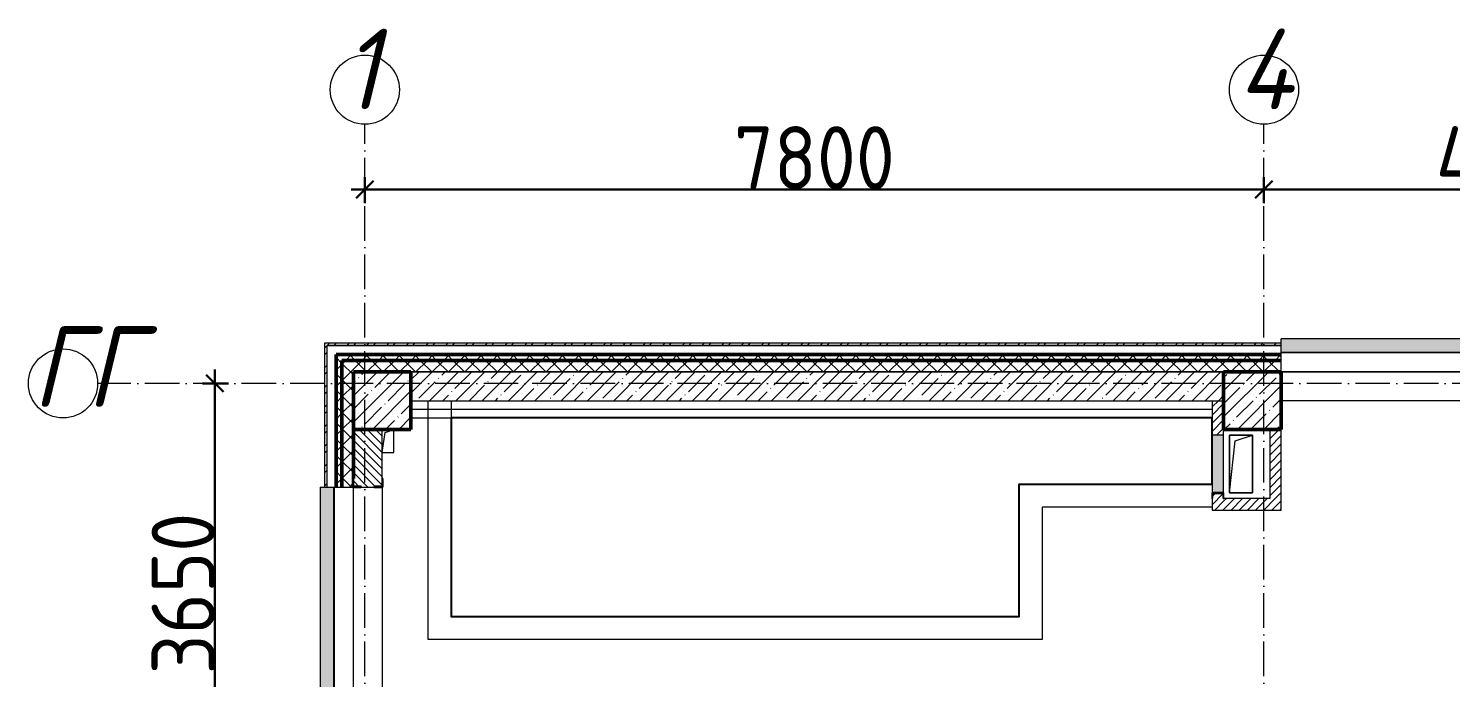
# Model space of a CAD drawing. Header units: millimetres. Extents: x -12989 to 629078, y -109036 to 555275.
# Drawn here: x 278502 to 290840, y -41787 to -36150 of the extents above; entities that cross this region are included whole.
import ezdxf

# ---------------------------------------------------------------- set-up
doc = ezdxf.new("R2010")
doc.units = ezdxf.units.MM
doc.linetypes.add('50_200_ШТРИХ_1Т_ш5_п1_п1_', pattern=[700, 500, -100, 0, -100])
for name, color, linetype, lineweight in [('4 -стяжа', 7, 'Continuous', 30), ('A-____-____-DIMS', 7, 'Continuous', 9), ('A-DETL-____-OTLN-4', 7, 'Continuous', 18), ('A-FLOR-____-OTLN', 7, 'Continuous', 9), ('A-GENM-____-MCUT', 7, 'Continuous', 25), ('A-GENM-____-OTLN', 7, 'Continuous', 9), ('A-GENM-____-OTLN-1', 7, 'Continuous', 25), ('A-GLAZ-____-OTLN', 7, 'Continuous', 9), ('A-WALL-____-MCUT-1', 7, 'Continuous', 9), ('A-WALL-____-MCUT-2', 7, 'Continuous', 50), ('A-WALL-____-MCUT-3', 7, 'Continuous', 9), ('A-WALL-____-OTLN', 7, 'Continuous', 9), ('A-WALL-____-PATT-1', 7, 'Continuous', 9), ('A-WALL-FNSH-MCUT-1', 7, 'Continuous', 9), ('I-WALL-____-OTLN', 7, 'Continuous', 9), ('S-COLS-____-MCUT', 7, 'Continuous', 50), ('S-COLS-____-OTLN', 7, 'Continuous', 9), ('S-GRID-____-IDEN', 7, 'Continuous', 9), ('S-GRID-____-OTLN-1', 7, '50_200_ШТРИХ_1Т_ш5_п1_п1_', 9)]:
    doc.layers.add(name, color=color, linetype=linetype, lineweight=lineweight)
doc.layers.add('A-GLAZ-____-OTLN-1', color=7, linetype='Continuous', lineweight=9, true_color=0xc0c0c0)
doc.layers.get('4 -стяжа').off()
doc.styles.add('ISOCPEUR_I', font='isocpeui.ttf', dxfattribs={"width": 0.9, "height": 2.5})
doc.styles.add('ISOCPEUR_I_9', font='isocpeui.ttf', dxfattribs={"width": 0.9, "height": 250})
doc.styles.add('СПДС', font='isocpeur.ttf', dxfattribs={"width": 0.9})
doc.dimstyles.new('ISO-2_5_0_9К_БОЛЬШОЙ_ОСИ', dxfattribs={"dimscale": 304.8, "dimtxt": 248.995294, "dimasz": 0.492126, "dimexe": 0.393701, "dimexo": 0, "dimgap": 0, "dimtad": 1, "dimdec": 0, "dimzin": 0, "dimdsep": 46, "dimtxsty": 'ISOCPEUR_I_9', "dimblk1": 'OBLIQUE', "dimblk2": 'OBLIQUE', "dimsah": 1, "dimcen": 0.09, "dimdle": 0.393701, "dimazin": 0, "dimtfac": 1, "dimtdec": 4, "dimtix": 1, "dimtmove": 0, "dimatfit": 3, "dimfxl": 1, "dimtvp": 1, "dimtolj": 1, "dimtzin": 0, "dimarcsym": 2})
pattern_1 = [(45, (283770.71, -86863.46), (-70.71068, 70.71068), []), (135, (283770.71, -86863.46), (-70.71068, -70.71068), [])]
pattern_2 = [(45, (283770.707, -86863.456), (-35.35534, 35.35534), [])]
pattern_3 = [(45, (283770.71, -86863.46), (-85.53659, 85.53659), []), (45, (283827.73, -86863.46), (-85.53659, 85.53659), [])]

# ---------------------------------------------------------------- blocks, each defined once
blk = doc.blocks.new('BSC_Колонна _Прямоугольная - 500х500-V45-АР1_План отверстий 3 этажа в осях 1-64_А-ГГ')
at = {"layer": 'S-COLS-____-OTLN'}
h = blk.add_hatch(dxfattribs=at)
h.set_pattern_fill('FP_82', color=256, style=0, pattern_type=2)
h.set_pattern_definition([(45, (2200, -47481.04), (-114.04925, 114.04925), []), (45, (2314.05, -47481.04), (-114.04925, 114.04925), [201.613, -40.323, 3.353, -36.97])])
h.paths.add_polyline_path([(-250, -250), (250, -250), (250, 250), (-250, 250)], flags=0)
at = {"layer": 'S-COLS-____-MCUT'}
for p, q in [((250, 250), (-250, 250)), ((-250, 250), (-250, -250)), ((250, -250), (250, 250)), ((-250, -250), (250, -250))]:
    blk.add_line(p, q, dxfattribs=at)
blk = doc.blocks.new('BSC_Колонна _Прямоугольная - 500х500-V46-АР1_План отверстий 3 этажа в осях 1-64_А-ГГ')
at = {"layer": 'S-COLS-____-OTLN'}
h = blk.add_hatch(dxfattribs=at)
h.set_pattern_fill('FP_83', color=256, style=0, pattern_type=2)
h.set_pattern_definition([(45, (-5350, -47481.04), (-114.04925, 114.04925), []), (45, (-5235.95, -47481.04), (-114.04925, 114.04925), [201.613, -40.323, 3.353, -36.97])])
h.paths.add_polyline_path([(-250, -250), (250, -250), (250, 250), (-250, 250)], flags=0)
at = {"layer": 'S-COLS-____-MCUT'}
for p, q in [((250, 250), (-250, 250)), ((-250, 250), (-250, -250)), ((250, -250), (250, 250)), ((-250, -250), (250, -250))]:
    blk.add_line(p, q, dxfattribs=at)
blk = doc.blocks.new('Фахверк_СКБ_Уголок - 250_2700-27497298-АР1_План отверстий 3 этажа в осях 1-64_А-ГГ')
at = {"layer": 'A-GENM-____-MCUT'}
for p, q in [((200, 181), (125, 181)), ((125, 181), (125, 106)), ((131, 106), (131, 175)), ((131, 175), (200, 175)), ((200, 175), (200, 181)), ((125, 106), (131, 106)), ((131, -6), (125, -6)), ((125, -6), (125, -81)), ((125, -81), (200, -81)), ((131, -75), (131, -6)), ((200, -75), (131, -75)), ((200, -81), (200, -75))]:
    blk.add_line(p, q, dxfattribs=at)
blk = doc.blocks.new('AR_Отверстие Ниша - Лючок-32404686-АР1_План отверстий 3 этажа в осях 1-64_А-ГГ')
at = {"layer": 'A-GLAZ-____-OTLN'}
blk.add_hatch(color=256, dxfattribs=at).paths.add_polyline_path([(250, -50), (250, 50), (-250, 50), (-250, -50)], flags=0)
for p, q in [((250, 50), (-250, 50)), ((-250, 50), (-250, -50)), ((-250, -50), (250, -50))]:
    blk.add_line(p, q, dxfattribs=at)
blk = doc.blocks.new('154_Фахверк_СКБ_Швеллер - Тип_100_3960_зеркало-29769493-АР1_План отверстий 3 этажа в осях 1-64_А-ГГ')
at = {"layer": 'A-GENM-____-MCUT'}
for p, q in [((175, 50), (125, 50)), ((125, 50), (125, -50)), ((128, 47), (175, 47)), ((128, -47), (128, 47)), ((175, 47), (175, 50)), ((125, -50), (175, -50)), ((175, -47), (128, -47)), ((175, -50), (175, -47))]:
    blk.add_line(p, q, dxfattribs=at)
blk = doc.blocks.new('AR_Отверстие прямоугольное _в плите_ - AR_Отверстие прямоугольное _в плите_-V172-АР1_План отверстий 3 этажа в осях 1-64_А-ГГ')
at = {"layer": 'A-GENM-____-OTLN'}
for p, q in [((100, 250), (-100, 250)), ((-100, 250), (-100, -250)), ((-50, 200), (100, 250)), ((100, -250), (100, 250)), ((-100, -250), (-50, 200)), ((-100, -250), (100, -250))]:
    blk.add_line(p, q, dxfattribs=at)
blk = doc.blocks.new('AR_Отверстие прямоугольное _в плите_ - AR_Отверстие прямоугольное _в плите_-V213-АР1_План отверстий 3 этажа в осях 1-64_А-ГГ')
at = {"layer": 'A-GENM-____-OTLN'}
for p, q in [((-50, -100), (-25, 75)), ((-25, 75), (50, 100)), ((50, -100), (50, 100)), ((-50, -100), (50, -100))]:
    blk.add_line(p, q, dxfattribs=at)
blk = doc.blocks.new('Отлив_СКБ - Отлив витража_120_НВФ-V216-АР1_План отверстий 3 этажа в осях 1-64_А-ГГ')
at = {"layer": 'A-GLAZ-____-OTLN-1'}
for points in [[(0, 2), (1800, 2), (1800, 120), (0, 120), (0, 63)], [(0, 0), (1800, 0), (1800, 2), (0, 2)]]:
    blk.add_hatch(color=256, dxfattribs=at).paths.add_polyline_path(points, flags=0)
at = {"layer": 'A-GLAZ-____-OTLN'}
for p, q in [((0, 83), (0, 120)), ((1800, 120), (0, 120)), ((0, 2), (1800, 2)), ((1800, 120), (1800, 83)), ((1800, 0), (0, 0))]:
    blk.add_line(p, q, dxfattribs=at)
blk = doc.blocks.new('Ось сетки - Круг_Ø6_00__ISO-2_5_0_9K_-25732049-АР1_План отверстий 3 этажа в осях 1-64_А-ГГ')
at = {"layer": 'S-GRID-____-IDEN'}
blk.add_circle((0, 0), 3, dxfattribs=at)
blk = doc.blocks.new('_Oblique')
at = {"color": 0, "linetype": 'ByBlock', "lineweight": -2}
blk.add_line((-0.5, -0.5), (0.5, 0.5), dxfattribs=at)
blk = doc.blocks.new('*D2956')
at = {"layer": 'A-____-____-DIMS', "color": 0, "lineweight": -2, "transparency": 16777216}
for p, q in [((280013, -39232), (280239, -39232)), ((280119, -43002), (280119, -39112)), ((280013, -42882), (280239, -42882))]:
    blk.add_line(p, q, dxfattribs=at)
at = {"layer": 'Defpoints', "color": 0, "transparency": 16777216}
for p in [(280013, -39232), (280119, -39232), (280013, -42882)]:
    blk.add_point(p, dxfattribs=at)
at = {"layer": 'A-____-____-DIMS', "color": 0, "lineweight": -2, "transparency": 16777216, "xscale": 150, "yscale": 150, "zscale": 150}
for p, rotation in [((280119, -39232), 90), ((280119, -42882), 270)]:
    blk.add_blockref('_Oblique', p, dxfattribs=dict(at, rotation=rotation))
at = {"layer": 'A-____-____-DIMS', "color": 0, "transparency": 16777216, "insert": (279845, -41057), "char_height": 548.6, "attachment_point": 5, "rotation": 90, "style": 'СПДС'}
blk.add_mtext('\\A1;3650', dxfattribs=at)
blk = doc.blocks.new('*D2980')
at = {"layer": 'A-____-____-DIMS', "color": 0, "lineweight": -2, "transparency": 16777216}
for p, q in [((281421, -37443), (281421, -37669)), ((289221, -37443), (289221, -37669)), ((281301, -37549), (289341, -37549))]:
    blk.add_line(p, q, dxfattribs=at)
at = {"layer": 'Defpoints', "color": 0, "transparency": 16777216}
for p in [(281421, -37443), (289221, -37443), (289221, -37549)]:
    blk.add_point(p, dxfattribs=at)
at = {"layer": 'A-____-____-DIMS', "color": 0, "lineweight": -2, "transparency": 16777216, "xscale": 150, "yscale": 150, "zscale": 150, "rotation": 180}
blk.add_blockref('_Oblique', (281421, -37549), dxfattribs=at)
at = {"layer": 'A-____-____-DIMS', "color": 0, "lineweight": -2, "transparency": 16777216, "xscale": 150, "yscale": 150, "zscale": 150}
blk.add_blockref('_Oblique', (289221, -37549), dxfattribs=at)
at = {"layer": 'A-____-____-DIMS', "color": 0, "transparency": 16777216, "insert": (285321, -37274), "char_height": 548.6, "attachment_point": 5, "style": 'СПДС'}
blk.add_mtext('\\A1;7800', dxfattribs=at)
blk = doc.blocks.new('*D2981')
at = {"layer": 'A-____-____-DIMS', "color": 0, "lineweight": -2, "transparency": 16777216}
for p, q in [((289221, -37443), (289221, -37669)), ((293621, -37443), (293621, -37669)), ((289101, -37549), (293741, -37549))]:
    blk.add_line(p, q, dxfattribs=at)
at = {"layer": 'Defpoints', "color": 0, "transparency": 16777216}
for p in [(289221, -37443), (293621, -37443), (293621, -37549)]:
    blk.add_point(p, dxfattribs=at)
at = {"layer": 'A-____-____-DIMS', "color": 0, "lineweight": -2, "transparency": 16777216, "xscale": 150, "yscale": 150, "zscale": 150, "rotation": 180}
blk.add_blockref('_Oblique', (289221, -37549), dxfattribs=at)
at = {"layer": 'A-____-____-DIMS', "color": 0, "lineweight": -2, "transparency": 16777216, "xscale": 150, "yscale": 150, "zscale": 150}
blk.add_blockref('_Oblique', (293621, -37549), dxfattribs=at)
at = {"layer": 'A-____-____-DIMS', "color": 0, "transparency": 16777216, "insert": (291421, -37274), "char_height": 548.6, "attachment_point": 5, "style": 'СПДС'}
blk.add_mtext('\\A1;4400', dxfattribs=at)
blk = doc.blocks.new('3эт')
at = {"layer": 'S-GRID-____-OTLN-1', "color": 251, "ltscale": 0.6, "true_color": 0x636466}
for p, q in [((281420.7, -91346.1), (281420.7, -36982.5)), ((289220.7, -91346.1), (289220.7, -36982.5)), ((310478.4, -39232.4), (279101.9, -39232.4))]:
    blk.add_line(p, q, dxfattribs=at)
at = {"layer": 'S-GRID-____-IDEN', "char_height": 700, "attachment_point": 1, "style": 'ISOCPEUR_I'}
for s, insert, width in [('\\fISOCPEUR|b0|i1|c204|p34|;\\W.9;1', (281225.7, -36152.7), 144.304), ('\\fISOCPEUR|b0|i1|c204|p34|;\\W.9;4', (288992.8, -36152.7), 223.671), ('ГГ', (278537.6, -38735.4), 404.05)]:
    blk.add_mtext(s, dxfattribs=dict(at, insert=insert, width=width))
at = {"layer": 'A-____-____-DIMS'}
for base, p1, p2, override, picture, middle in [((289220.7, -37548.7), (281420.7, -37442.6), (289220.7, -37442.6), {"dimtxt": 1.8, "dimpost": '<>', "dimtxsty": 'СПДС', "dimfxl": 7800}, '*D2980', (285320.7, -37274.4)), ((293620.7, -37548.7), (289220.7, -37442.6), (293620.7, -37442.6), {"dimtxt": 1.8, "dimpost": '<>', "dimtxsty": 'СПДС', "dimfxl": 4400}, '*D2981', (291420.7, -37274.4))]:
    dim = blk.add_linear_dim(base=base, p1=p1, p2=p2, dimstyle='ISO-2_5_0_9К_БОЛЬШОЙ_ОСИ', override=override, dxfattribs=at)
    dim.commit()
    dim.dimension.update_dxf_attribs({"geometry": picture, "text_midpoint": middle})
dim = blk.add_linear_dim(base=(280119.3, -39232.4), p1=(280013.2, -42882.4), p2=(280013.2, -39232.4), angle=90, dimstyle='ISO-2_5_0_9К_БОЛЬШОЙ_ОСИ', override={"dimtxt": 1.8, "dimpost": '<>', "dimtxsty": 'СПДС', "dimfxl": 3650}, dxfattribs=at)
dim.commit()
dim.dimension.update_dxf_attribs({"geometry": '*D2956', "text_midpoint": (279845, -41057.4)})

msp = doc.modelspace()

# ---------------------------------------------------------------- hatches: boundary and pattern name
at = {"layer": 'A-WALL-____-PATT-1'}
h = msp.add_hatch(dxfattribs=at)
h.set_pattern_fill('FP_3', color=256, style=0, pattern_type=2)
h.set_pattern_definition(pattern_3)
h.paths.add_polyline_path([(281090.7074, -54802.4142), (281090.7074, -53782.4142), (281070.7074, -53782.4142), (281070.7074, -54802.4142)], flags=0)
h.paths.add_polyline_path([(281070.7074, -51982.4142), (281090.7074, -51982.4142), (281090.7074, -50857.4142), (281070.7074, -50857.4142), (281070.7074, -51728.1878)], flags=0)
h.paths.add_polyline_path([(281090.7074, -49057.4142), (281090.7074, -47932.4142), (281070.7074, -47932.4142), (281070.7074, -49057.4142)], flags=0)
h.paths.add_polyline_path([(281090.7074, -46132.4142), (281090.7074, -44932.4142), (281070.7074, -44932.4142), (281070.7074, -46132.4142)], flags=0)
h.paths.add_polyline_path([(281090.7074, -43132.4142), (281090.7074, -41932.4142), (281070.7074, -41932.4142), (281070.7074, -43132.4142)], flags=0)
h.paths.add_polyline_path([(281090.7074, -40132.4142), (281090.7074, -38882.4142), (281070.7074, -38882.4142), (281070.7074, -40132.4142)], flags=0)
h = msp.add_hatch(dxfattribs=at)
h.set_pattern_fill('FP_3', color=256, style=0, pattern_type=2)
h.set_pattern_definition(pattern_3)
h.paths.add_polyline_path([(307550.7074, -38902.4142), (307550.7074, -38882.4142), (299370.7074, -38882.4142), (299370.7074, -38902.4142), (304966.602, -38902.4142)], flags=0)
h.paths.add_polyline_path([(298370.7074, -38902.4142), (298370.7074, -38882.4142), (297170.7074, -38882.4142), (297170.7074, -38902.4142), (297896.7448, -38902.4142)], flags=0)
h.paths.add_polyline_path([(295370.7074, -38902.4142), (295370.7074, -38882.4142), (291170.7074, -38882.4142), (291170.7074, -38902.4142), (294361.8163, -38902.4142)], flags=0)
h.paths.add_polyline_path([(289370.7074, -38902.4142), (289370.7074, -38882.4142), (281090.7074, -38882.4142), (281090.7074, -38902.4142), (289059.4234, -38902.4142)], flags=0)
h = msp.add_hatch(dxfattribs=at)
h.set_pattern_fill('FP_1', color=256, style=0, pattern_type=2)
h.set_pattern_definition(pattern_1)
h.paths.add_polyline_path([(281220.7074, -54632.4142), (281220.7074, -53782.4142), (281170.7074, -53782.4142), (281170.7074, -54632.4142)], flags=0)
h.paths.add_polyline_path([(281170.7074, -51982.4142), (281220.7074, -51982.4142), (281220.7074, -50857.4142), (281170.7074, -50857.4142), (281170.7074, -51728.1878)], flags=0)
h.paths.add_polyline_path([(281220.7074, -49057.4142), (281220.7074, -47932.4142), (281170.7074, -47932.4142), (281170.7074, -49057.4142)], flags=0)
h.paths.add_polyline_path([(281170.7074, -46132.4142), (281220.7074, -46132.4142), (281220.7074, -44932.4142), (281170.7074, -44932.4142)], flags=0)
h.paths.add_polyline_path([(281220.7074, -43132.4142), (281220.7074, -41932.4142), (281170.7074, -41932.4142), (281170.7074, -43132.4142)], flags=0)
h.paths.add_polyline_path([(281220.7074, -40132.4142), (281220.7074, -38982.4142), (281170.7074, -38982.4142), (281170.7074, -40132.4142)], flags=0)
h = msp.add_hatch(dxfattribs=at)
h.set_pattern_fill('FP_1', color=256, style=0, pattern_type=2)
h.set_pattern_definition(pattern_1)
h.paths.add_polyline_path([(307550.7074, -39032.4142), (307550.7074, -38982.4142), (299370.7074, -38982.4142), (299370.7074, -39032.4142), (304966.602, -39032.4142)], flags=0)
h.paths.add_polyline_path([(298370.7074, -39032.4142), (298370.7074, -38982.4142), (297170.7074, -38982.4142), (297170.7074, -39032.4142), (297896.7448, -39032.4142)], flags=0)
h.paths.add_polyline_path([(295370.7074, -39032.4142), (295370.7074, -38982.4142), (291170.7074, -38982.4142), (291170.7074, -39032.4142), (294361.8163, -39032.4142)], flags=0)
h.paths.add_polyline_path([(289059.4234, -39032.4142), (289370.7074, -39032.4142), (289370.7074, -38982.4142), (281220.7074, -38982.4142), (281220.7074, -39032.4142), (287291.9591, -39032.4142)], flags=0)
h = msp.add_hatch(dxfattribs=at)
h.set_pattern_fill('FP_1', color=256, style=0, pattern_type=2)
h.set_pattern_definition(pattern_1)
h.paths.add_polyline_path([(281320.7074, -54632.4142), (281320.7074, -53857.4142), (281314.7074, -53857.4142), (281314.7074, -53782.4142), (281220.7074, -53782.4142), (281220.7074, -54632.4142)], flags=0)
h.paths.add_polyline_path([(281220.7074, -51982.4142), (281314.7074, -51982.4142), (281314.7074, -51907.4142), (281320.7074, -51907.4142), (281320.7074, -50932.4142), (281314.7074, -50932.4142), (281314.7074, -50857.4142), (281220.7074, -50857.4142), (281220.7074, -51728.1878)], flags=0)
h.paths.add_polyline_path([(281220.7074, -49057.4142), (281314.7074, -49057.4142), (281314.7074, -48982.4142), (281320.7074, -48982.4142), (281320.7074, -48007.4142), (281314.7074, -48007.4142), (281314.7074, -47932.4142), (281220.7074, -47932.4142), (281220.7074, -49051.4142)], flags=0)
h.paths.add_polyline_path([(281220.7074, -46132.4142), (281314.7074, -46132.4142), (281314.7074, -46057.4142), (281320.7074, -46057.4142), (281320.7074, -45007.4142), (281314.7074, -45007.4142), (281314.7074, -44932.4142), (281220.7074, -44932.4142), (281220.7074, -46126.4142)], flags=0)
h.paths.add_polyline_path([(281220.7074, -43132.4142), (281320.7074, -43132.4142), (281320.7074, -42007.4142), (281314.7074, -42007.4142), (281314.7074, -41932.4142), (281220.7074, -41932.4142), (281220.7074, -43127.884)], flags=0)
h.paths.add_polyline_path([(281220.7074, -40132.4142), (281314.7074, -40132.4142), (281314.7074, -40057.4142), (281320.7074, -40057.4142), (281320.7074, -39032.4142), (281220.7074, -39032.4142), (281220.7074, -39687.7625)], flags=0)
h = msp.add_hatch(dxfattribs=at)
h.set_pattern_fill('FP_1', color=256, style=0, pattern_type=2)
h.set_pattern_definition(pattern_1)
h.paths.add_polyline_path([(307470.7074, -39132.4142), (307550.7074, -39132.4142), (307550.7074, -39032.4142), (299370.7074, -39032.4142), (299370.7074, -39132.4142), (307420.7074, -39132.4142)], flags=0)
h.paths.add_polyline_path([(298370.7074, -39132.4142), (298370.7074, -39032.4142), (297170.7074, -39032.4142), (297170.7074, -39126.4142), (297245.7074, -39126.4142), (297245.7074, -39132.4142), (297896.7448, -39132.4142)], flags=0)
h.paths.add_polyline_path([(295295.7074, -39132.4142), (295295.7074, -39126.4142), (295370.7074, -39126.4142), (295370.7074, -39032.4142), (291170.7074, -39032.4142), (291170.7074, -39126.4142), (291245.7074, -39126.4142), (291245.7074, -39132.4142), (294361.8163, -39132.4142)], flags=0)
h.paths.add_polyline_path([(289370.7074, -39132.4142), (289370.7074, -39032.4142), (281320.7074, -39032.4142), (281320.7074, -39132.4142), (289059.4234, -39132.4142)], flags=0)
h = msp.add_hatch(dxfattribs=at)
h.set_pattern_fill('FP_38', color=256, style=0, pattern_type=2)
h.set_pattern_definition([(45, (283770.7, -86863.46), (-114.04925, 114.04925), []), (45, (283884.76, -86863.46), (-114.04925, 114.04925), [201.612, -40.322, 3.353, -36.97])])
h.paths.add_polyline_path([(288870.7074, -39382.4142), (288870.7074, -39132.4142), (281820.7074, -39132.4142), (281820.7074, -39382.4142), (287291.9591, -39382.4142)], flags=0)
h = msp.add_hatch(dxfattribs=at)
h.set_pattern_fill('FP_5', color=256, style=0, pattern_type=2)
h.set_pattern_definition(pattern_2)
h.paths.add_polyline_path([(288770.7074, -40332.4142), (288870.7074, -40332.4142), (288870.7074, -40232.4142), (288867.7074, -40232.4142), (288867.7074, -40185.4142), (288773.7074, -40185.4142), (288773.7074, -40232.4142), (288770.7074, -40232.4142)], flags=0)
h.paths.add_polyline_path([(288806.0016, -39682.4142), (288870.7074, -39682.4142), (288870.7074, -39382.4142), (288770.7074, -39382.4142), (288770.7074, -39682.4142)], flags=0)
h = msp.add_hatch(dxfattribs=at)
h.set_pattern_fill('FP_6', color=256, style=0, pattern_type=2)
h.set_pattern_definition([(135, (283770.707, -86863.456), (-35.35534, -35.35534), [])])
h.paths.add_polyline_path([(281570.7074, -42632.4142), (281570.7074, -41938.4142), (281501.7074, -41938.4142), (281501.7074, -41932.4142), (281389.7074, -41932.4142), (281389.7074, -41938.4142), (281320.7074, -41938.4142), (281320.7074, -42632.4142)], flags=0)
h.paths.add_polyline_path([(281501.7074, -40132.4142), (281501.7074, -40126.4142), (281570.7074, -40126.4142), (281570.7074, -39632.4142), (281320.7074, -39632.4142), (281320.7074, -40126.4142), (281389.7074, -40126.4142), (281389.7074, -40132.4142)], flags=0)
h = msp.add_hatch(dxfattribs=at)
h.set_pattern_fill('FP_5', color=256, style=0, pattern_type=2)
h.set_pattern_definition(pattern_2)
h.paths.add_polyline_path([(289370.7074, -40232.4142), (289370.7074, -39632.4142), (289270.7074, -39632.4142), (289270.7074, -40232.4142)], flags=0)
h = msp.add_hatch(dxfattribs=at)
h.set_pattern_fill('FP_5', color=256, style=0, pattern_type=2)
h.set_pattern_definition(pattern_2)
h.paths.add_polyline_path([(288870.7074, -40332.4142), (289370.7074, -40332.4142), (289370.7074, -40232.4142), (288870.7074, -40232.4142)], flags=0)

# ---------------------------------------------------------------- linework, layer by layer
msp.add_lwpolyline([(282170.7074, -39532.4142), (282170.7074, -41257.4141), (287095.7074, -41257.4141), (287095.7074, -40107.4141), (288770.7074, -40107.4141), (288770.7074, -39532.4142)], close=True)
at = {"layer": 'A-DETL-____-OTLN-4'}
for p, q in [((281820.7074, -39457.4142), (288770.7074, -39457.4142)), ((281820.7074, -39532.4142), (288770.7074, -39532.4142))]:
    msp.add_line(p, q, dxfattribs=at)
at = {"layer": 'A-FLOR-____-OTLN'}
for p, q in [((288920.7074, -39682.4142), (289120.7074, -39682.4142)), ((288920.7074, -40182.4142), (288920.7074, -39682.4142)), ((289120.7074, -39682.4142), (289120.7074, -40182.4142)), ((289120.7074, -40182.4142), (288920.7074, -40182.4142))]:
    msp.add_line(p, q, dxfattribs=at)
at = {"layer": 'A-WALL-____-MCUT-1'}
for p, q in [((288870.7074, -39132.4142), (281820.7074, -39132.4142)), ((281820.7074, -39382.4142), (288870.7074, -39382.4142))]:
    msp.add_line(p, q, dxfattribs=at)
at = {"layer": 'A-WALL-____-MCUT-2'}
for p, q in [((281170.7074, -40132.4142), (281170.7074, -38982.4142)), ((289370.7074, -38982.4142), (281170.7074, -38982.4142)), ((281220.7074, -39032.4142), (289370.7074, -39032.4142)), ((281220.7074, -40132.4142), (281220.7074, -39032.4142)), ((281320.7074, -39632.4142), (281320.7074, -40057.4142))]:
    msp.add_line(p, q, dxfattribs=at)
at = {"layer": 'A-WALL-____-MCUT-3'}
for p, q in [((289370.7074, -38902.4142), (281090.7074, -38902.4142)), ((281090.7074, -38902.4142), (281090.7074, -40132.4142)), ((289370.7074, -39132.4142), (289370.7074, -38902.4142)), ((281820.7074, -39132.4142), (288870.7074, -39132.4142)), ((281570.7074, -40057.4142), (281570.7074, -39632.4142)), ((281090.7074, -40132.4142), (281314.7074, -40132.4142)), ((281389.7074, -40132.4142), (281501.7074, -40132.4142))]:
    msp.add_line(p, q, dxfattribs=at)
at = {"layer": 'A-WALL-____-OTLN'}
for p, q in [((291170.7074, -39132.4142), (289370.7074, -39132.4142)), ((289370.7074, -39132.4142), (291170.7074, -39132.4142)), ((291170.7074, -39382.4142), (289370.7074, -39382.4142)), ((281320.7074, -41932.4142), (281320.7074, -40132.4142)), ((281570.7074, -40132.4142), (281570.7074, -41932.4142))]:
    msp.add_line(p, q, dxfattribs=at)
at = {"layer": 'A-WALL-FNSH-MCUT-1'}
for p, q in [((281070.7074, -38882.4142), (281070.7074, -40132.4142)), ((289370.7074, -38882.4142), (281070.7074, -38882.4142)), ((281090.7074, -38902.4142), (289370.7074, -38902.4142)), ((289370.7074, -38902.4142), (289370.7074, -38882.4142)), ((288770.7074, -39382.4142), (288770.7074, -39682.4142)), ((288870.7074, -39682.4142), (288870.7074, -39632.4142)), ((289270.7074, -39632.4142), (289270.7074, -40232.4142)), ((289370.7074, -40332.4142), (289370.7074, -39632.4142)), ((281070.7074, -40132.4142), (281090.7074, -40132.4142)), ((288770.7074, -40232.4142), (288770.7074, -40332.4142)), ((288770.7074, -40332.4142), (289370.7074, -40332.4142)), ((289270.7074, -40232.4142), (288870.7074, -40232.4142))]:
    msp.add_line(p, q, dxfattribs=at)
at = {"layer": 'I-WALL-____-OTLN'}
for p, q in [((281970.7074, -41457.4141), (281970.7074, -39382.4142)), ((282170.7074, -39382.4142), (282170.7074, -41257.4141)), ((287095.7074, -40107.4141), (288770.7074, -40107.4141)), ((287095.7074, -41257.4141), (287095.7074, -40107.4141)), ((288770.7074, -40307.4141), (287295.7074, -40307.4141)), ((287295.7074, -40307.4141), (287295.7074, -41457.4141)), ((282170.7074, -41257.4141), (287095.7074, -41257.4141)), ((287295.7074, -41457.4141), (281970.7074, -41457.4141))]:
    msp.add_line(p, q, dxfattribs=at)

# ---------------------------------------------------------------- block references
at = {"layer": '4 -стяжа'}
msp.add_blockref('3эт', (0, 0), dxfattribs=at)
at = {"layer": 'A-GENM-____-OTLN'}
for name, p in [('AR_Отверстие прямоугольное _в плите_ - AR_Отверстие прямоугольное _в плите_-V213-АР1_План отверстий 3 этажа в осях 1-64_А-ГГ', (281620.7008, -39732.4142)), ('AR_Отверстие прямоугольное _в плите_ - AR_Отверстие прямоугольное _в плите_-V172-АР1_План отверстий 3 этажа в осях 1-64_А-ГГ', (289020.7074, -39932.4142))]:
    msp.add_blockref(name, p, dxfattribs=at)
at = {"layer": 'A-GENM-____-OTLN-1'}
for name, p, rotation in [('Фахверк_СКБ_Уголок - 250_2700-27497298-АР1_План отверстий 3 этажа в осях 1-64_А-ГГ', (281495.7074, -40257.4142), 89.99999999999991), ('154_Фахверк_СКБ_Швеллер - Тип_100_3960_зеркало-29769493-АР1_План отверстий 3 этажа в осях 1-64_А-ГГ', (288820.7074, -40057.4142), 269.9999999999998)]:
    msp.add_blockref(name, p, dxfattribs=dict(at, rotation=rotation))
at = {"layer": 'A-GLAZ-____-OTLN'}
msp.add_blockref('Отлив_СКБ - Отлив витража_120_НВФ-V216-АР1_План отверстий 3 этажа в осях 1-64_А-ГГ', (289370.7074, -38965.4142), dxfattribs=at)
for name, p, rotation in [('AR_Отверстие Ниша - Лючок-32404686-АР1_План отверстий 3 этажа в осях 1-64_А-ГГ', (288820.7074, -39932.4142), 269.9999999999998), ('Отлив_СКБ - Отлив витража_120_НВФ-V216-АР1_План отверстий 3 этажа в осях 1-64_А-ГГ', (281153.7074, -41932.4142), 90)]:
    msp.add_blockref(name, p, dxfattribs=dict(at, rotation=rotation))
at = {"layer": 'S-COLS-____-OTLN'}
for name, p in [('BSC_Колонна _Прямоугольная - 500х500-V45-АР1_План отверстий 3 этажа в осях 1-64_А-ГГ', (281570.7074, -39382.4142)), ('BSC_Колонна _Прямоугольная - 500х500-V46-АР1_План отверстий 3 этажа в осях 1-64_А-ГГ', (289120.7074, -39382.4142))]:
    msp.add_blockref(name, p, dxfattribs=at)
at = {"layer": 'S-GRID-____-IDEN', "xscale": 99.99999999999993, "yscale": 99.99999999999993, "zscale": 99.99999999999993}
for p in [(281420.7074, -36682.4965), (289220.7074, -36682.4965)]:
    msp.add_blockref('Ось сетки - Круг_Ø6_00__ISO-2_5_0_9K_-25732049-АР1_План отверстий 3 этажа в осях 1-64_А-ГГ', p, dxfattribs=at)
at = {"layer": 'S-GRID-____-IDEN', "xscale": 99.99999999999993, "yscale": 99.99999999999993, "zscale": 99.99999999999993, "rotation": 89.9999999999998}
msp.add_blockref('Ось сетки - Круг_Ø6_00__ISO-2_5_0_9K_-25732049-АР1_План отверстий 3 этажа в осях 1-64_А-ГГ', (278801.9372, -39232.4142), dxfattribs=at)

doc.saveas('drawing.dxf')
